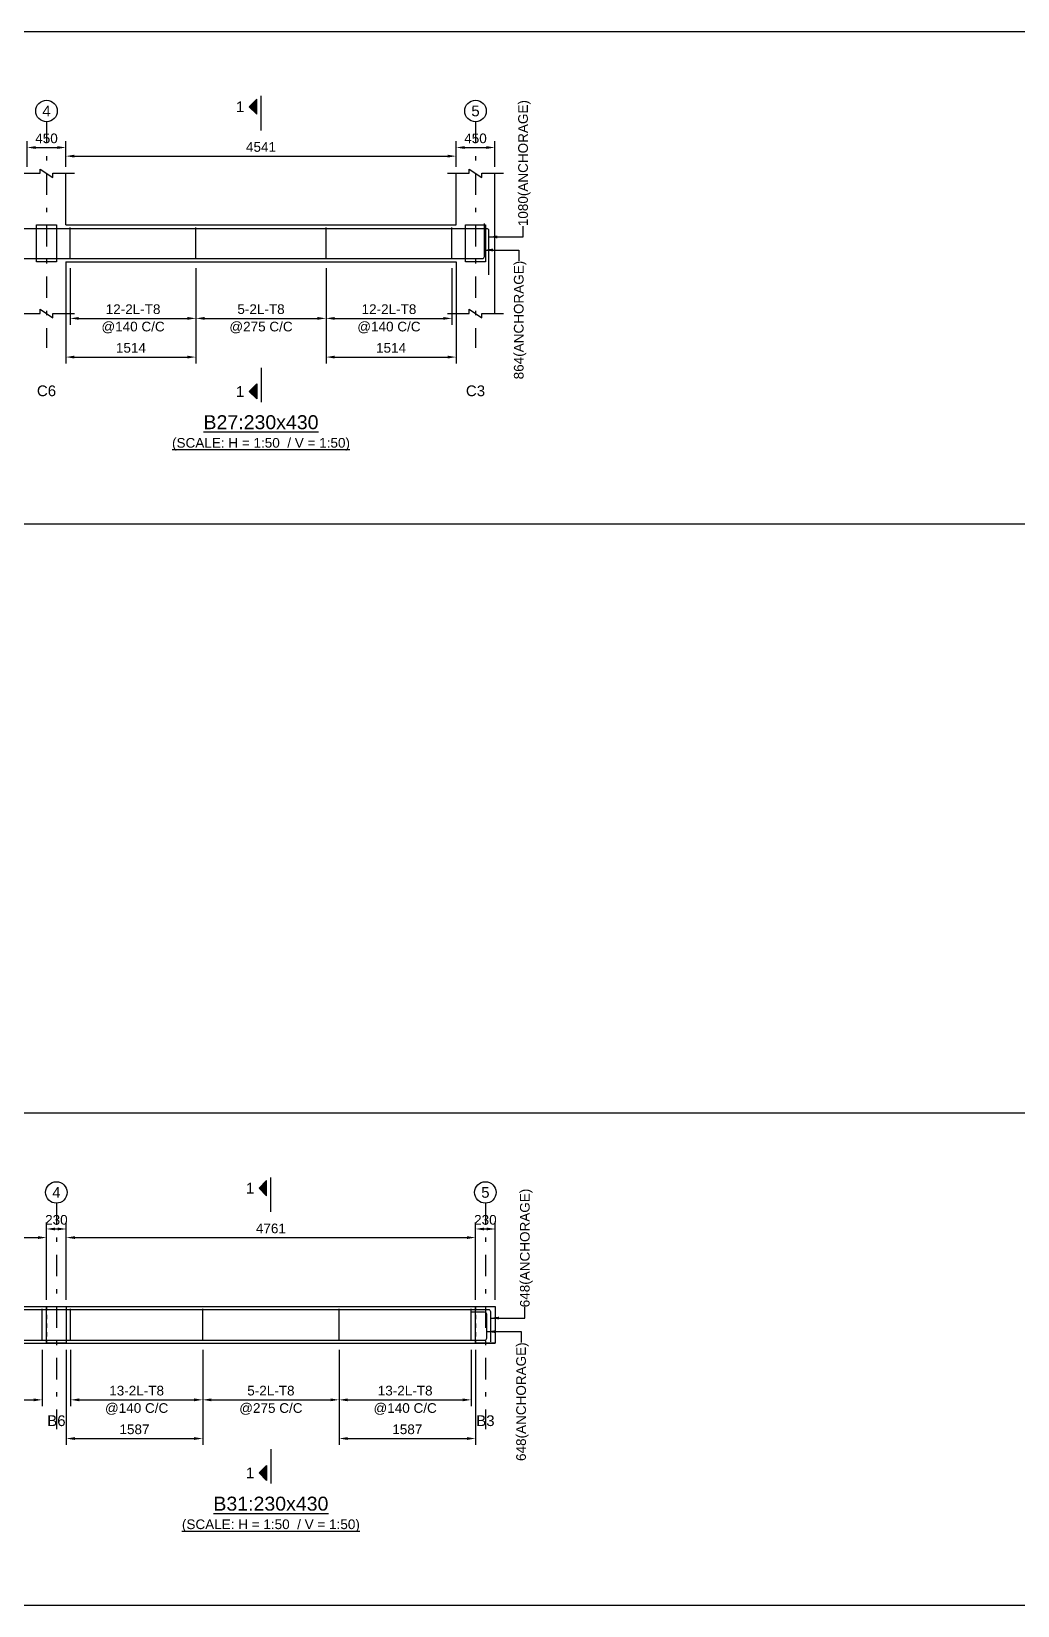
# Model space of a CAD drawing. Header units: inches. Extents: x -2000 to 93976, y -209440 to 3300.
# Drawn here: x 23044 to 45988, y -209440 to -172820 of the extents above; entities that cross this region are included whole.
import ezdxf
from ezdxf.enums import TextEntityAlignment as Align

# ---------------------------------------------------------------- set-up
doc = ezdxf.new("R2010")
doc.units = ezdxf.units.IN
doc.header["$LTSCALE"] = 1000
doc.header["$MEASUREMENT"] = 0
doc.linetypes.add('SCCenter', pattern=[1.2, 0.5, -0.3, 0.1, -0.3])
doc.linetypes.add('SCHidden', pattern=[0.2, 0.1, -0.1])
for name, color, linetype in [('Concrete Line', 2, 'Continuous'), ('Cut Line', 31, 'Continuous'), ('Dimension', 31, 'Continuous'), ('Grid', 8, 'Continuous'), ('Labels', 4, 'Continuous'), ('Labels_Support', 4, 'Continuous'), ('Link', 225, 'Continuous'), ('Reinforcement', 4, 'Continuous'), ('Schedule Border', 60, 'Continuous'), ('Section Mark', 5, 'Continuous'), ('Solid', 25, 'Continuous'), ('Text', 31, 'Continuous'), ('Text_Scale', 31, 'Continuous')]:
    doc.layers.add(name, color=color, linetype=linetype)
doc.styles.add('SC-SansSerif', font='SansSerif')
doc.styles.get("Standard").update_dxf_attribs({"font": 'txt.shx'})
doc.dimstyles.new('SCBBSDimStyl', dxfattribs={"dimtxt": 225, "dimasz": 200, "dimexe": 150, "dimexo": 150, "dimgap": 100, "dimtad": 1, "dimtoh": 1, "dimdec": 0, "dimzin": 0, "dimdsep": 46, "dimtxsty": 'SC-SansSerif', "dimcen": 0.09, "dimclrd": 8, "dimclre": 8, "dimclrt": 31, "dimadec": 0, "dimazin": 0, "dimtfac": 1, "dimtdec": 0, "dimtix": 1, "dimtofl": 0, "dimtmove": 0, "dimatfit": 3, "dimfxl": 1, "dimtolj": 1, "dimtzin": 0, "dimarcsym": 0})
doc.dimstyles.get("Standard").update_dxf_attribs({"dimtxt": 0.18, "dimasz": 200, "dimexe": 0.18, "dimexo": 0.0625, "dimgap": 0.09, "dimtad": 0, "dimtih": 1, "dimtoh": 1, "dimdec": 4, "dimzin": 0, "dimdsep": 46, "dimtxsty": 'Standard', "dimcen": 0.09, "dimadec": 0, "dimazin": 0, "dimtfac": 1, "dimtdec": 4, "dimtofl": 0, "dimtmove": 0, "dimatfit": 3, "dimfxl": 1, "dimtolj": 1, "dimtzin": 0, "dimarcsym": 0})

# ---------------------------------------------------------------- blocks, each defined once
blk = doc.blocks.new('*D154')
at = {"color": 8, "linetype": 'ByBlock', "lineweight": -2}
for p, q in [((23944, -178330), (23944, -179645)), ((26871, -178330), (26871, -179645)), ((24144, -179495), (26671, -179495))]:
    blk.add_line(p, q, dxfattribs=at)
at = {"color": 8}
for points in [[(23944, -179495), (24144, -179462), (24144, -179528)], [(26871, -179495), (26671, -179528), (26671, -179462)]]:
    blk.add_solid(points, dxfattribs=at)
at = {"layer": 'DEFPOINTS', "color": 31}
for p in [(23944, -178180), (26871, -178180), (23944, -179495)]:
    blk.add_point(p, dxfattribs=at)
at = {"color": 31, "char_height": 225, "attachment_point": 5, "style": 'SC-SansSerif'}
for s, insert in [('\\A1;12-2L-T8', (25408, -179282)), ('\\A1;@140 C/C', (25408, -179708))]:
    blk.add_mtext(s, dxfattribs=dict(at, insert=insert))
blk = doc.blocks.new('*D155')
at = {"color": 8, "linetype": 'ByBlock', "lineweight": -2}
for p, q in [((23844, -178330), (23844, -180545)), ((26871, -178330), (26871, -180545)), ((24044, -180395), (26671, -180395))]:
    blk.add_line(p, q, dxfattribs=at)
at = {"color": 8}
for points in [[(23844, -180395), (24044, -180362), (24044, -180428)], [(26871, -180395), (26671, -180428), (26671, -180362)]]:
    blk.add_solid(points, dxfattribs=at)
at = {"layer": 'DEFPOINTS', "color": 31}
for p in [(23844, -178180), (26871, -178180), (23844, -180395)]:
    blk.add_point(p, dxfattribs=at)
at = {"color": 31, "insert": (25358, -180182), "char_height": 225, "attachment_point": 5, "style": 'SC-SansSerif'}
blk.add_mtext('\\A1;1514', dxfattribs=at)
blk = doc.blocks.new('*D156')
at = {"color": 8, "linetype": 'ByBlock', "lineweight": -2}
for p, q in [((26871, -178330), (26871, -179645)), ((29899, -178330), (29899, -179645)), ((27071, -179495), (29699, -179495))]:
    blk.add_line(p, q, dxfattribs=at)
at = {"color": 8}
for points in [[(26871, -179495), (27071, -179462), (27071, -179528)], [(29899, -179495), (29699, -179528), (29699, -179462)]]:
    blk.add_solid(points, dxfattribs=at)
at = {"layer": 'DEFPOINTS', "color": 31}
for p in [(26871, -178180), (29899, -178180), (26871, -179495)]:
    blk.add_point(p, dxfattribs=at)
at = {"color": 31, "char_height": 225, "attachment_point": 5, "style": 'SC-SansSerif'}
for s, insert in [('\\A1;5-2L-T8', (28385, -179282)), ('\\A1;@275 C/C', (28385, -179708))]:
    blk.add_mtext(s, dxfattribs=dict(at, insert=insert))
blk = doc.blocks.new('*D157')
at = {"color": 8, "linetype": 'ByBlock', "lineweight": -2}
for p, q in [((29899, -178330), (29899, -179645)), ((32826, -178330), (32826, -179645)), ((30099, -179495), (32626, -179495))]:
    blk.add_line(p, q, dxfattribs=at)
at = {"color": 8}
for points in [[(29899, -179495), (30099, -179462), (30099, -179528)], [(32826, -179495), (32626, -179528), (32626, -179462)]]:
    blk.add_solid(points, dxfattribs=at)
at = {"layer": 'DEFPOINTS', "color": 31}
for p in [(29899, -178180), (32826, -178180), (29899, -179495)]:
    blk.add_point(p, dxfattribs=at)
at = {"color": 31, "char_height": 225, "attachment_point": 5, "style": 'SC-SansSerif'}
for s, insert in [('\\A1;12-2L-T8', (31362, -179282)), ('\\A1;@140 C/C', (31362, -179708))]:
    blk.add_mtext(s, dxfattribs=dict(at, insert=insert))
blk = doc.blocks.new('*D158')
at = {"color": 8, "linetype": 'ByBlock', "lineweight": -2}
for p, q in [((29899, -178330), (29899, -180545)), ((32926, -178330), (32926, -180545)), ((30099, -180395), (32726, -180395))]:
    blk.add_line(p, q, dxfattribs=at)
at = {"color": 8}
for points in [[(29899, -180395), (30099, -180362), (30099, -180428)], [(32926, -180395), (32726, -180428), (32726, -180362)]]:
    blk.add_solid(points, dxfattribs=at)
at = {"layer": 'DEFPOINTS', "color": 31}
for p in [(29899, -178180), (32926, -178180), (29899, -180395)]:
    blk.add_point(p, dxfattribs=at)
at = {"color": 31, "insert": (31412, -180182), "char_height": 225, "attachment_point": 5, "style": 'SC-SansSerif'}
blk.add_mtext('\\A1;1514', dxfattribs=at)
blk = doc.blocks.new('*D170')
at = {"color": 8, "linetype": 'ByBlock', "lineweight": -2}
for p, q in [((23844, -175970), (23844, -175570)), ((24044, -175720), (32726, -175720)), ((32926, -175970), (32926, -175570))]:
    blk.add_line(p, q, dxfattribs=at)
at = {"color": 8}
for points in [[(23844, -175720), (24044, -175687), (24044, -175753)], [(32926, -175720), (32726, -175753), (32726, -175687)]]:
    blk.add_solid(points, dxfattribs=at)
at = {"layer": 'DEFPOINTS', "color": 31}
for p in [(23844, -175720), (23844, -176120), (32926, -176120)]:
    blk.add_point(p, dxfattribs=at)
at = {"color": 31, "insert": (28385, -175508), "char_height": 225, "attachment_point": 5, "style": 'SC-SansSerif'}
blk.add_mtext('\\A1;4541', dxfattribs=at)
blk = doc.blocks.new('*D173')
at = {"color": 8, "linetype": 'ByBlock', "lineweight": -2}
for p, q in [((22944, -175970), (22944, -175370)), ((23844, -175970), (23844, -175370)), ((23144, -175520), (23644, -175520))]:
    blk.add_line(p, q, dxfattribs=at)
at = {"color": 8}
for points in [[(22944, -175520), (23144, -175487), (23144, -175553)], [(23844, -175520), (23644, -175553), (23644, -175487)]]:
    blk.add_solid(points, dxfattribs=at)
at = {"layer": 'DEFPOINTS', "color": 31}
for p in [(22944, -175520), (22944, -176120), (23844, -176120)]:
    blk.add_point(p, dxfattribs=at)
at = {"color": 31, "insert": (23394, -175308), "char_height": 225, "attachment_point": 5, "style": 'SC-SansSerif'}
blk.add_mtext('\\A1;450', dxfattribs=at)
blk = doc.blocks.new('*D174')
at = {"color": 8, "linetype": 'ByBlock', "lineweight": -2}
for p, q in [((32926, -175970), (32926, -175370)), ((33826, -175970), (33826, -175370)), ((33126, -175520), (33626, -175520))]:
    blk.add_line(p, q, dxfattribs=at)
at = {"color": 8}
for points in [[(32926, -175520), (33126, -175487), (33126, -175553)], [(33826, -175520), (33626, -175553), (33626, -175487)]]:
    blk.add_solid(points, dxfattribs=at)
at = {"layer": 'DEFPOINTS', "color": 31}
for p in [(32926, -175520), (32926, -176120), (33826, -176120)]:
    blk.add_point(p, dxfattribs=at)
at = {"color": 31, "insert": (33376, -175308), "char_height": 225, "attachment_point": 5, "style": 'SC-SansSerif'}
blk.add_mtext('\\A1;450', dxfattribs=at)
blk = doc.blocks.new('*D177')
at = {"color": 8, "linetype": 'ByBlock', "lineweight": -2}
for p, q in [((13820, -203490), (13820, -204805)), ((23294, -203490), (23294, -204805)), ((14020, -204655), (23094, -204655))]:
    blk.add_line(p, q, dxfattribs=at)
at = {"color": 8}
for points in [[(13820, -204655), (14020, -204622), (14020, -204688)], [(23294, -204655), (23094, -204688), (23094, -204622)]]:
    blk.add_solid(points, dxfattribs=at)
at = {"layer": 'DEFPOINTS', "color": 31}
for p in [(13820, -203340), (23294, -203340), (13820, -204655)]:
    blk.add_point(p, dxfattribs=at)
at = {"color": 31, "char_height": 225, "attachment_point": 5, "style": 'SC-SansSerif'}
for s, insert in [('\\A1;19-2L-T8', (18557, -204442)), ('\\A1;@275 C/C', (18557, -204868))]:
    blk.add_mtext(s, dxfattribs=dict(at, insert=insert))
blk = doc.blocks.new('*D178')
at = {"color": 8, "linetype": 'ByBlock', "lineweight": -2}
for p, q in [((23954, -203490), (23954, -204805)), ((27028, -203490), (27028, -204805)), ((24154, -204655), (26828, -204655))]:
    blk.add_line(p, q, dxfattribs=at)
at = {"color": 8}
for points in [[(23954, -204655), (24154, -204622), (24154, -204688)], [(27028, -204655), (26828, -204688), (26828, -204622)]]:
    blk.add_solid(points, dxfattribs=at)
at = {"layer": 'DEFPOINTS', "color": 31}
for p in [(23954, -203340), (27028, -203340), (23954, -204655)]:
    blk.add_point(p, dxfattribs=at)
at = {"color": 31, "char_height": 225, "attachment_point": 5, "style": 'SC-SansSerif'}
for s, insert in [('\\A1;13-2L-T8', (25491, -204442)), ('\\A1;@140 C/C', (25491, -204868))]:
    blk.add_mtext(s, dxfattribs=dict(at, insert=insert))
blk = doc.blocks.new('*D179')
at = {"color": 8, "linetype": 'ByBlock', "lineweight": -2}
for p, q in [((23854, -203490), (23854, -205705)), ((27028, -203490), (27028, -205705)), ((24054, -205555), (26828, -205555))]:
    blk.add_line(p, q, dxfattribs=at)
at = {"color": 8}
for points in [[(23854, -205555), (24054, -205522), (24054, -205588)], [(27028, -205555), (26828, -205588), (26828, -205522)]]:
    blk.add_solid(points, dxfattribs=at)
at = {"layer": 'DEFPOINTS', "color": 31}
for p in [(23854, -203340), (27028, -203340), (23854, -205555)]:
    blk.add_point(p, dxfattribs=at)
at = {"color": 31, "insert": (25441, -205342), "char_height": 225, "attachment_point": 5, "style": 'SC-SansSerif'}
blk.add_mtext('\\A1;1587', dxfattribs=at)
blk = doc.blocks.new('*D180')
at = {"color": 8, "linetype": 'ByBlock', "lineweight": -2}
for p, q in [((27028, -203490), (27028, -204805)), ((30202, -203490), (30202, -204805)), ((27228, -204655), (30002, -204655))]:
    blk.add_line(p, q, dxfattribs=at)
at = {"color": 8}
for points in [[(27028, -204655), (27228, -204622), (27228, -204688)], [(30202, -204655), (30002, -204688), (30002, -204622)]]:
    blk.add_solid(points, dxfattribs=at)
at = {"layer": 'DEFPOINTS', "color": 31}
for p in [(27028, -203340), (30202, -203340), (27028, -204655)]:
    blk.add_point(p, dxfattribs=at)
at = {"color": 31, "char_height": 225, "attachment_point": 5, "style": 'SC-SansSerif'}
for s, insert in [('\\A1;5-2L-T8', (28615, -204442)), ('\\A1;@275 C/C', (28615, -204868))]:
    blk.add_mtext(s, dxfattribs=dict(at, insert=insert))
blk = doc.blocks.new('*D181')
at = {"color": 8, "linetype": 'ByBlock', "lineweight": -2}
for p, q in [((30202, -203490), (30202, -204805)), ((33276, -203490), (33276, -204805)), ((30402, -204655), (33076, -204655))]:
    blk.add_line(p, q, dxfattribs=at)
at = {"color": 8}
for points in [[(30202, -204655), (30402, -204622), (30402, -204688)], [(33276, -204655), (33076, -204688), (33076, -204622)]]:
    blk.add_solid(points, dxfattribs=at)
at = {"layer": 'DEFPOINTS', "color": 31}
for p in [(30202, -203340), (33276, -203340), (30202, -204655)]:
    blk.add_point(p, dxfattribs=at)
at = {"color": 31, "char_height": 225, "attachment_point": 5, "style": 'SC-SansSerif'}
for s, insert in [('\\A1;13-2L-T8', (31739, -204442)), ('\\A1;@140 C/C', (31739, -204868))]:
    blk.add_mtext(s, dxfattribs=dict(at, insert=insert))
blk = doc.blocks.new('*D182')
at = {"color": 8, "linetype": 'ByBlock', "lineweight": -2}
for p, q in [((30202, -203490), (30202, -205705)), ((33376, -203490), (33376, -205705)), ((30402, -205555), (33176, -205555))]:
    blk.add_line(p, q, dxfattribs=at)
at = {"color": 8}
for points in [[(30202, -205555), (30402, -205522), (30402, -205588)], [(33376, -205555), (33176, -205588), (33176, -205522)]]:
    blk.add_solid(points, dxfattribs=at)
at = {"layer": 'DEFPOINTS', "color": 31}
for p in [(30202, -203340), (33376, -203340), (30202, -205555)]:
    blk.add_point(p, dxfattribs=at)
at = {"color": 31, "insert": (31789, -205342), "char_height": 225, "attachment_point": 5, "style": 'SC-SansSerif'}
blk.add_mtext('\\A1;1587', dxfattribs=at)
blk = doc.blocks.new('*D193')
at = {"color": 8, "linetype": 'ByBlock', "lineweight": -2}
for p, q in [((13720, -202330), (13720, -200730)), ((13920, -200880), (23194, -200880)), ((23394, -202330), (23394, -200730))]:
    blk.add_line(p, q, dxfattribs=at)
at = {"color": 8}
for points in [[(13720, -200880), (13920, -200847), (13920, -200913)], [(23394, -200880), (23194, -200913), (23194, -200847)]]:
    blk.add_solid(points, dxfattribs=at)
at = {"layer": 'DEFPOINTS', "color": 31}
for p in [(13720, -200880), (13720, -202480), (23394, -202480)]:
    blk.add_point(p, dxfattribs=at)
at = {"color": 31, "insert": (18557, -200668), "char_height": 225, "attachment_point": 5, "style": 'SC-SansSerif'}
blk.add_mtext('\\A1;4837', dxfattribs=at)
blk = doc.blocks.new('*D194')
at = {"color": 8, "linetype": 'ByBlock', "lineweight": -2}
for p, q in [((23854, -202330), (23854, -200730)), ((24054, -200880), (33176, -200880)), ((33376, -202330), (33376, -200730))]:
    blk.add_line(p, q, dxfattribs=at)
at = {"color": 8}
for points in [[(23854, -200880), (24054, -200847), (24054, -200913)], [(33376, -200880), (33176, -200913), (33176, -200847)]]:
    blk.add_solid(points, dxfattribs=at)
at = {"layer": 'DEFPOINTS', "color": 31}
for p in [(23854, -200880), (23854, -202480), (33376, -202480)]:
    blk.add_point(p, dxfattribs=at)
at = {"color": 31, "insert": (28615, -200668), "char_height": 225, "attachment_point": 5, "style": 'SC-SansSerif'}
blk.add_mtext('\\A1;4761', dxfattribs=at)
blk = doc.blocks.new('*D198')
at = {"color": 8, "linetype": 'ByBlock', "lineweight": -2}
for p, q in [((23394, -202330), (23394, -200530)), ((23854, -202330), (23854, -200530)), ((23594, -200680), (23654, -200680))]:
    blk.add_line(p, q, dxfattribs=at)
at = {"color": 8}
for points in [[(23394, -200680), (23594, -200647), (23594, -200713)], [(23854, -200680), (23654, -200713), (23654, -200647)]]:
    blk.add_solid(points, dxfattribs=at)
at = {"layer": 'DEFPOINTS', "color": 31}
for p in [(23394, -200680), (23394, -202480), (23854, -202480)]:
    blk.add_point(p, dxfattribs=at)
at = {"color": 31, "insert": (23624, -200468), "char_height": 225, "attachment_point": 5, "style": 'SC-SansSerif'}
blk.add_mtext('\\A1;230', dxfattribs=at)
blk = doc.blocks.new('*D199')
at = {"color": 8, "linetype": 'ByBlock', "lineweight": -2}
for p, q in [((33376, -202330), (33376, -200530)), ((33836, -202330), (33836, -200530)), ((33576, -200680), (33636, -200680))]:
    blk.add_line(p, q, dxfattribs=at)
at = {"color": 8}
for points in [[(33376, -200680), (33576, -200647), (33576, -200713)], [(33836, -200680), (33636, -200713), (33636, -200647)]]:
    blk.add_solid(points, dxfattribs=at)
at = {"layer": 'DEFPOINTS', "color": 31}
for p in [(33376, -200680), (33376, -202480), (33836, -202480)]:
    blk.add_point(p, dxfattribs=at)
at = {"color": 31, "insert": (33606, -200468), "char_height": 225, "attachment_point": 5, "style": 'SC-SansSerif'}
blk.add_mtext('\\A1;230', dxfattribs=at)

msp = doc.modelspace()

# ---------------------------------------------------------------- hatches: boundary and pattern name
at = {"layer": 'Solid'}
for points in [[(28285, -174395), (28110, -174570), (28285, -174745), (28285, -174395)], [(28285, -181370), (28110, -181195), (28285, -181020), (28285, -181370)], [(28515, -199555), (28340, -199730), (28515, -199905), (28515, -199555)], [(28515, -206530), (28340, -206355), (28515, -206180), (28515, -206530)]]:
    msp.add_hatch(color=256, dxfattribs=at).paths.add_polyline_path(points, flags=0)

# ---------------------------------------------------------------- linework, layer by layer
at = {"layer": 'Concrete Line'}
for p, q in [((23844, -177320), (23844, -176120)), ((32926, -177320), (32926, -176120)), ((33826, -179380), (33826, -176120)), ((23844, -178180), (23844, -179380)), ((32926, -178180), (32926, -179380))]:
    msp.add_line(p, q, dxfattribs=at)
for points in [[(23164, -177320), (23624, -177320), (23624, -177320), (23624, -178180), (23624, -178180), (23164, -178180), (23164, -178180), (23164, -177320)], [(33146, -177320), (33606, -177320), (33606, -177320), (33606, -178180), (33606, -178180), (33146, -178180), (33146, -178180), (33146, -177320)], [(23394, -203340), (23394, -202480), (23394, -202480), (23854, -202480), (23854, -202480), (23854, -203340), (23854, -203340), (23394, -203340)], [(33376, -202480), (33836, -202480), (33836, -202480), (33836, -203340), (33836, -203340), (33376, -203340), (33376, -203340), (33376, -202480)]]:
    msp.add_lwpolyline(points, close=True, dxfattribs=at)
at = {"layer": 'Concrete Line', "linetype": 'SCHidden'}
for points in [[(23164, -177320), (23624, -177320), (23624, -177320), (23624, -178180), (23624, -178180), (23164, -178180), (23164, -178180), (23164, -177320)], [(33146, -177320), (33606, -177320), (33606, -177320), (33606, -178180), (33606, -178180), (33146, -178180), (33146, -178180), (33146, -177320)], [(23394, -203340), (23394, -202480), (23394, -202480), (23854, -202480), (23854, -202480), (23854, -203340), (23854, -203340), (23394, -203340)], [(33376, -202480), (33836, -202480), (33836, -202480), (33836, -203340), (33836, -203340), (33376, -203340), (33376, -203340), (33376, -202480)]]:
    msp.add_lwpolyline(points, close=True, dxfattribs=at)
at = {"layer": 'Concrete Line'}
for points in [[(23844, -177320), (32926, -177320)], [(23844, -178180), (32926, -178180)], [(13720, -202480), (23394, -202480)], [(23394, -202480), (23854, -202480)], [(23854, -202480), (33376, -202480)], [(33376, -202480), (33836, -202480)], [(33836, -202480), (33836, -203340)], [(13720, -203340), (23394, -203340)], [(23394, -203340), (23854, -203340)], [(23854, -203340), (33376, -203340)], [(33376, -203340), (33836, -203340)]]:
    msp.add_lwpolyline(points, dxfattribs=at)
at = {"layer": 'Concrete Line', "color": 8, "linetype": 'SCHidden'}
for points in [[(23394, -202480), (23394, -203340)], [(23854, -202480), (23854, -203340)], [(33376, -202480), (33376, -203340)]]:
    msp.add_lwpolyline(points, dxfattribs=at)
at = {"layer": 'Cut Line'}
for points in [[(22744, -176120), (23244, -176120), (23244, -176020), (23544, -176220), (23544, -176120), (24044, -176120)], [(32726, -176120), (33226, -176120), (33226, -176020), (33526, -176220), (33526, -176120), (34026, -176120)], [(22744, -179380), (23244, -179380), (23244, -179280), (23544, -179480), (23544, -179380), (24044, -179380)], [(32726, -179380), (33226, -179380), (33226, -179280), (33526, -179480), (33526, -179380), (34026, -179380)]]:
    msp.add_lwpolyline(points, dxfattribs=at)
at = {"layer": 'Grid', "linetype": 'SCCenter'}
for p, q in [((23394, -174920), (23394, -180180)), ((33376, -174920), (33376, -180180)), ((23624, -200080), (23624, -205340)), ((33606, -200080), (33606, -205340))]:
    msp.add_line(p, q, dxfattribs=at)
at = {"layer": 'Grid'}
for centre in [(23394, -174670), (33376, -174670), (23624, -199830), (33606, -199830)]:
    msp.add_circle(centre, 250, dxfattribs=at)
at = {"layer": 'Link'}
for p, q in [((23944, -178120), (23944, -177380)), ((26871.3, -178120), (26871.3, -177380)), ((29898.7, -178120), (29898.7, -177380)), ((32826, -178120), (32826, -177380)), ((23294, -203280), (23294, -202540)), ((23954, -203280), (23954, -202540)), ((27028, -203280), (27028, -202540)), ((30202, -203280), (30202, -202540)), ((33276, -203280), (33276, -202540))]:
    msp.add_line(p, q, dxfattribs=at)
at = {"layer": 'Reinforcement'}
for points in [[(60, -178150), (60, -177450, -0.4142136), (110, -177400), (33631, -177400, -0.4142135), (33681, -177450), (33681, -178484)], [(160, -177350), (160, -178054, 0.4142136), (210, -178104), (33533, -178104, 0.4142136), (33583, -178054), (33583, -177288)], [(96, -203292), (96, -202602, -0.4142136), (146, -202552), (33674, -202552, -0.4142136), (33724, -202602), (33724, -203308)], [(484, -202616), (234, -202616, 0.4142136), (184, -202666), (184, -203218, 0.4142136), (234, -203268), (33586, -203268, 0.4142136), (33636, -203218), (33636, -202666, 0.4142136), (33586, -202616), (33286, -202616)]]:
    msp.add_lwpolyline(points, format="xyb", dxfattribs=at)
at = {"layer": 'Schedule Border'}
for points in [[(-2000, -172820), (93525, -172820), (93525, -184280), (-2000, -184280)], [(-2000, -197980), (93976, -197980), (93976, -209440), (-2000, -209440)]]:
    msp.add_lwpolyline(points, close=True, dxfattribs=at)
at = {"layer": 'Section Mark'}
for points in [[(28285, -174395), (28110, -174570), (28285, -174745), (28285, -174395)], [(28385, -175120), (28385, -174320)], [(28385, -180645), (28385, -181445)], [(28285, -181370), (28110, -181195), (28285, -181020), (28285, -181370)], [(28515, -199555), (28340, -199730), (28515, -199905), (28515, -199555)], [(28615, -200280), (28615, -199480)], [(28615, -205805), (28615, -206605)], [(28515, -206530), (28340, -206355), (28515, -206180), (28515, -206530)]]:
    msp.add_lwpolyline(points, dxfattribs=at)

# ---------------------------------------------------------------- texts
at = {"layer": 'Grid', "style": 'SC-SansSerif'}
for s, p in [('4', (23394, -174670)), ('5', (33376, -174670)), ('4', (23624, -199830)), ('5', (33606, -199830))]:
    msp.add_text(s, height=250, dxfattribs=at).set_placement(p, align=Align.MIDDLE)
at = {"layer": 'Labels', "style": 'SC-SansSerif'}
for s, p in [('%%uB27:230x430', (28385, -182170)), ('%%uB31:230x430', (28615, -207330))]:
    msp.add_text(s, height=325, dxfattribs=at).set_placement(p, align=Align.BOTTOM_CENTER)
at = {"layer": 'Labels_Support', "style": 'SC-SansSerif'}
for s, p in [('C6', (23394, -181380)), ('C3', (33376, -181380)), ('B6', (23624, -205340)), ('B3', (33606, -205340))]:
    msp.add_text(s, height=250, dxfattribs=at).set_placement(p, align=Align.BOTTOM_CENTER)
at = {"layer": 'Section Mark', "style": 'SC-SansSerif'}
for p in [(27997.5, -174570), (27997.5, -181195), (28227.5, -199730), (28227.5, -206355)]:
    msp.add_text('1', height=250, dxfattribs=at).set_placement(p, align=Align.MIDDLE_RIGHT)
at = {"layer": 'Text', "style": 'SC-SansSerif'}
for s, p in [('1080(ANCHORAGE)', (34482, -177350)), ('648(ANCHORAGE)', (34524, -202502))]:
    msp.add_text(s, height=225, rotation=90, dxfattribs=at).set_placement(p, align=Align.MIDDLE_LEFT)
for s, p in [('864(ANCHORAGE)', (34382, -178154)), ('648(ANCHORAGE)', (34436, -203318))]:
    msp.add_text(s, height=225, rotation=90, dxfattribs=at).set_placement(p, align=Align.MIDDLE_RIGHT)
at = {"layer": 'Text_Scale', "style": 'SC-SansSerif'}
for p in [(28385, -182570), (28615, -207730)]:
    msp.add_text('%%u(SCALE: H = 1:50  / V = 1:50)', height=225, dxfattribs=at).set_placement(p, align=Align.BOTTOM_CENTER)

# ---------------------------------------------------------------- dimensions: what is measured, and where the dimension line sits
at = {"layer": 'Dimension'}
for base, p1, p2, text, picture, middle in [((23844, -175520), (22944, -176120), (23844, -176120), '450', '*D173', (23394, -175520)), ((32926, -175720), (23844, -176120), (32926, -176120), '4541', '*D170', (28385, -175720)), ((33826, -175520), (32926, -176120), (33826, -176120), '450', '*D174', (33376, -175520)), ((26871.3, -180395), (23844, -178180), (26871.3, -178180), '1514', '*D155', (25357.7, -180395)), ((26871.3, -179495), (23944, -178180), (26871.3, -178180), '12-2L-T8\\X@140 C/C', '*D154', (25407.7, -179495)), ((29898.7, -179495), (26871.3, -178180), (29898.7, -178180), '5-2L-T8\\X@275 C/C', '*D156', (28385, -179495)), ((32826, -179495), (29898.7, -178180), (32826, -178180), '12-2L-T8\\X@140 C/C', '*D157', (31362.3, -179495)), ((32926, -180395), (29898.7, -178180), (32926, -178180), '1514', '*D158', (31412.3, -180395)), ((23394, -200880), (13720, -202480), (23394, -202480), '4837', '*D193', (18557, -200880)), ((23854, -200680), (23394, -202480), (23854, -202480), '230', '*D198', (23624, -200680)), ((33376, -200880), (23854, -202480), (33376, -202480), '4761', '*D194', (28615, -200880)), ((33836, -200680), (33376, -202480), (33836, -202480), '230', '*D199', (33606, -200680)), ((23294, -204655), (13820, -203340), (23294, -203340), '19-2L-T8\\X@275 C/C', '*D177', (18557, -204655)), ((27028, -205555), (23854, -203340), (27028, -203340), '1587', '*D179', (25441, -205555)), ((27028, -204655), (23954, -203340), (27028, -203340), '13-2L-T8\\X@140 C/C', '*D178', (25491, -204655)), ((30202, -204655), (27028, -203340), (30202, -203340), '5-2L-T8\\X@275 C/C', '*D180', (28615, -204655)), ((33276, -204655), (30202, -203340), (33276, -203340), '13-2L-T8\\X@140 C/C', '*D181', (31739, -204655)), ((33376, -205555), (30202, -203340), (33376, -203340), '1587', '*D182', (31789, -205555))]:
    dim = msp.add_linear_dim(base=base, p1=p1, p2=p2, text=text, dimstyle='SCBBSDimStyl', dxfattribs=at)
    dim.commit()
    dim.dimension.update_dxf_attribs({"geometry": picture, "text_midpoint": middle})

# ---------------------------------------------------------------- leaders
at = {"layer": 'Dimension', "color": 8}
for points in [[(33682, -177600), (34482, -177600), (34482, -177350)], [(33582, -177904), (34382, -177904), (34382, -178154)], [(33724, -202752), (34524, -202752), (34524, -202502)], [(33636, -203068), (34436, -203068), (34436, -203318)]]:
    msp.add_leader(points, dimstyle='Standard', dxfattribs=at)

doc.saveas('drawing.dxf')
